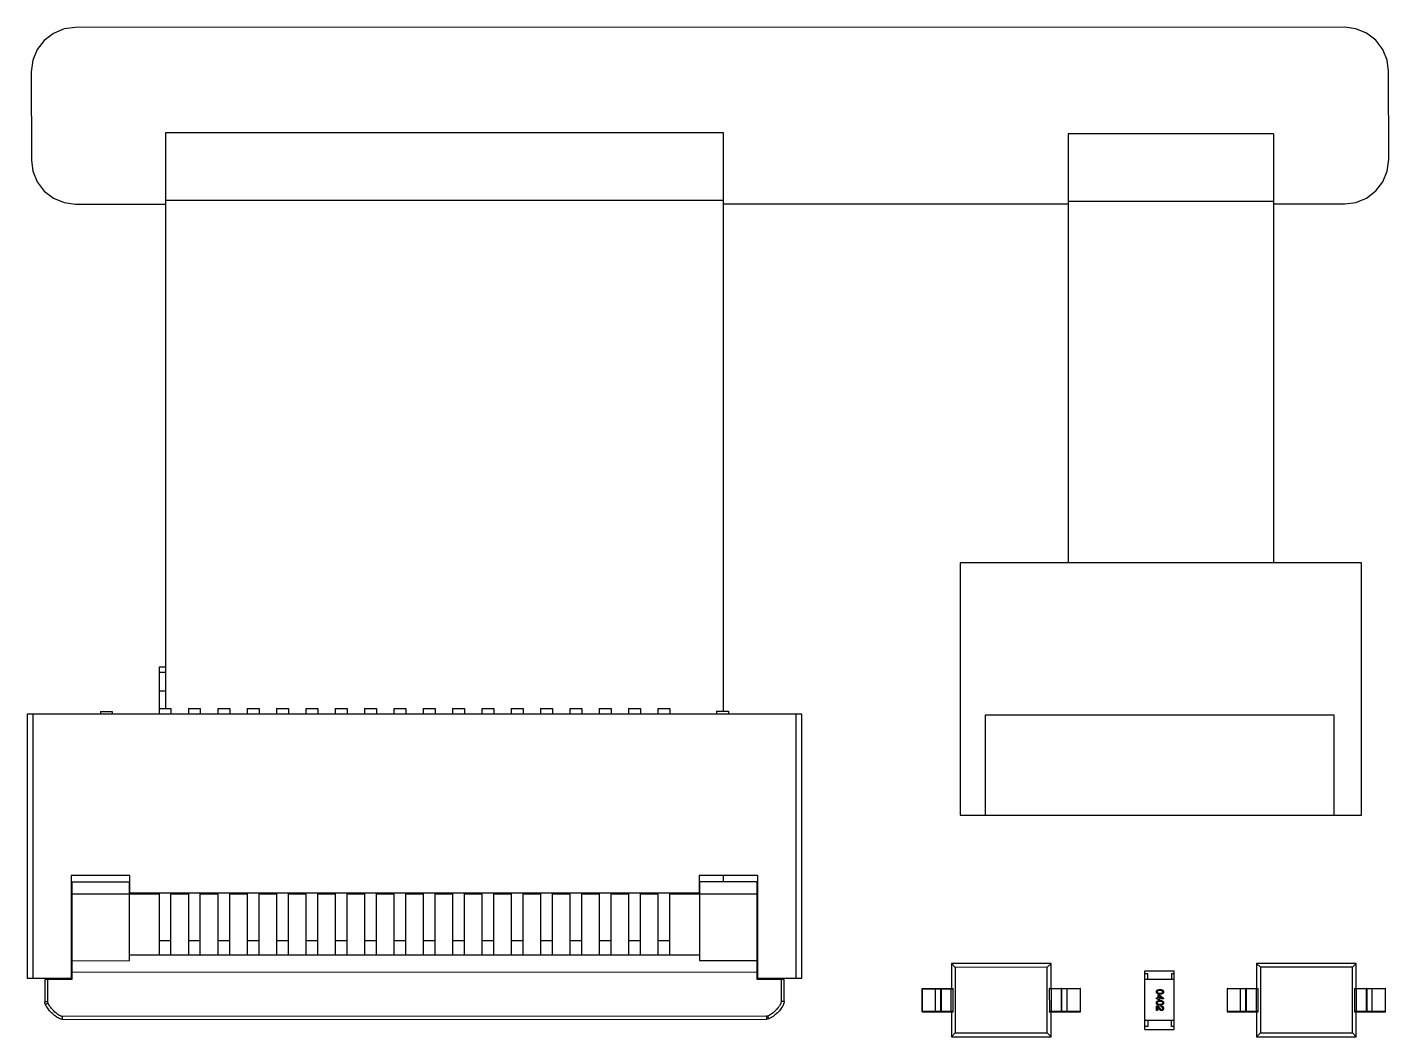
# Model space of a CAD drawing. Header units: millimetres. Extents: x 0 to 297, y 0 to 210.
# Drawn here: x 203.56 to 226.77, y 99.84 to 117.05 of the extents above; entities that cross this region are included whole.
import ezdxf

# ---------------------------------------------------------------- set-up
doc = ezdxf.new("R2010")
doc.units = ezdxf.units.MM
doc.layers.get('0').update_dxf_attribs({"linetype": 'CONTINUOUS'})

msp = doc.modelspace()

# ---------------------------------------------------------------- linework, layer by layer
at = {"color": 7, "linetype": 'Continuous'}
for p, q in [((204.188, 117.025), (204.006, 116.949)), ((204.376, 117.047), (204.188, 117.025)), ((226.009, 117.053), (204.376, 117.047)), ((226.205, 117.028), (226.009, 117.053)), ((226.387, 116.952), (226.205, 117.028)), ((203.849, 116.829), (203.729, 116.672)), ((204.006, 116.949), (203.849, 116.829)), ((226.544, 116.832), (226.387, 116.952)), ((226.664, 116.675), (226.544, 116.832)), ((203.729, 116.672), (203.654, 116.49)), ((226.74, 116.493), (226.664, 116.675)), ((226.762, 116.305), (226.74, 116.493)), ((203.654, 116.49), (203.628, 116.294)), ((203.628, 116.294), (203.632, 114.786)), ((226.766, 114.797), (226.762, 116.305)), ((205.924, 105.442), (205.924, 115.256)), ((205.924, 115.256), (215.424, 115.256)), ((215.424, 115.256), (215.424, 105.393)), ((224.804, 115.235), (221.304, 115.235)), ((221.304, 115.235), (221.304, 107.923)), ((224.804, 115.235), (224.804, 107.923)), ((203.632, 114.786), (203.654, 114.598)), ((226.74, 114.601), (226.766, 114.797)), ((203.654, 114.598), (203.729, 114.416)), ((203.729, 114.416), (203.85, 114.259)), ((226.544, 114.262), (226.665, 114.419)), ((226.665, 114.419), (226.74, 114.601)), ((203.85, 114.259), (204.006, 114.139)), ((226.388, 114.142), (226.544, 114.262)), ((204.006, 114.139), (204.189, 114.063)), ((204.189, 114.063), (204.385, 114.038)), ((204.385, 114.038), (205.924, 114.038)), ((205.924, 114.106), (215.424, 114.106)), ((215.424, 114.041), (221.304, 114.043)), ((224.804, 114.085), (221.304, 114.085)), ((224.804, 114.044), (226.017, 114.044)), ((226.017, 114.044), (226.205, 114.066)), ((226.205, 114.066), (226.388, 114.142)), ((226.3, 107.923), (219.46, 107.922)), ((219.46, 107.922), (219.461, 103.623)), ((226.301, 103.624), (226.3, 107.923)), ((205.924, 106.142), (205.811, 106.142)), ((205.811, 106.142), (205.811, 105.342)), ((205.811, 106.059), (205.924, 106.059)), ((205.811, 105.742), (205.924, 105.742)), ((204.811, 105.391), (204.811, 105.341)), ((204.811, 105.391), (205.011, 105.391)), ((205.011, 105.391), (205.011, 105.341)), ((205.811, 105.442), (206.011, 105.442)), ((206.011, 105.442), (206.011, 105.342)), ((206.311, 105.442), (206.511, 105.442)), ((206.311, 105.442), (206.311, 105.342)), ((206.511, 105.442), (206.511, 105.342)), ((206.811, 105.442), (207.011, 105.442)), ((206.811, 105.442), (206.811, 105.342)), ((207.011, 105.442), (207.011, 105.342)), ((207.311, 105.442), (207.511, 105.442)), ((207.311, 105.442), (207.311, 105.342)), ((207.511, 105.442), (207.511, 105.342)), ((207.811, 105.442), (208.011, 105.442)), ((207.811, 105.442), (207.811, 105.342)), ((208.011, 105.442), (208.011, 105.342)), ((208.311, 105.442), (208.511, 105.442)), ((208.311, 105.442), (208.311, 105.342)), ((208.511, 105.442), (208.511, 105.342)), ((208.811, 105.442), (209.011, 105.442)), ((208.811, 105.442), (208.811, 105.342)), ((209.011, 105.442), (209.011, 105.342)), ((209.311, 105.442), (209.511, 105.442)), ((209.311, 105.442), (209.311, 105.342)), ((209.511, 105.442), (209.511, 105.342)), ((209.811, 105.442), (210.011, 105.442)), ((209.811, 105.442), (209.811, 105.342)), ((210.011, 105.442), (210.011, 105.342)), ((210.311, 105.442), (210.511, 105.442)), ((210.311, 105.442), (210.311, 105.342)), ((210.511, 105.442), (210.511, 105.342)), ((210.811, 105.442), (211.011, 105.442)), ((210.811, 105.442), (210.811, 105.342)), ((211.011, 105.442), (211.011, 105.342)), ((211.311, 105.442), (211.511, 105.442)), ((211.311, 105.442), (211.311, 105.342)), ((211.511, 105.442), (211.511, 105.342)), ((211.811, 105.442), (212.011, 105.442)), ((211.811, 105.442), (211.811, 105.342)), ((212.011, 105.442), (212.011, 105.342)), ((212.311, 105.442), (212.511, 105.442)), ((212.311, 105.442), (212.311, 105.342)), ((212.511, 105.442), (212.511, 105.342)), ((212.811, 105.442), (213.011, 105.443)), ((212.811, 105.442), (212.811, 105.342)), ((213.011, 105.443), (213.011, 105.343)), ((213.311, 105.443), (213.511, 105.443)), ((213.311, 105.443), (213.311, 105.343)), ((213.511, 105.443), (213.511, 105.343)), ((213.811, 105.443), (214.011, 105.443)), ((213.811, 105.443), (213.811, 105.343)), ((214.011, 105.443), (214.011, 105.343)), ((214.311, 105.443), (214.511, 105.443)), ((214.311, 105.443), (214.311, 105.343)), ((214.511, 105.443), (214.511, 105.343)), ((215.311, 105.393), (215.511, 105.393)), ((215.311, 105.393), (215.311, 105.343)), ((215.511, 105.393), (215.511, 105.343)), ((216.761, 105.343), (203.561, 105.341)), ((203.561, 105.341), (203.561, 100.841)), ((203.661, 100.841), (203.661, 105.341)), ((216.661, 105.343), (216.661, 100.843)), ((216.761, 100.843), (216.761, 105.343)), ((225.836, 105.325), (219.886, 105.324)), ((219.886, 105.324), (219.886, 103.622)), ((225.836, 103.623), (225.836, 105.325)), ((219.461, 103.623), (219.886, 103.623)), ((219.886, 103.622), (225.836, 103.623)), ((225.836, 103.624), (226.301, 103.624)), ((205.311, 102.592), (204.311, 102.591)), ((204.311, 102.591), (204.311, 100.841)), ((205.311, 102.292), (205.311, 102.592)), ((216.011, 102.593), (215.011, 102.593)), ((215.011, 102.593), (215.011, 102.293)), ((215.424, 102.593), (215.424, 102.483)), ((216.011, 100.843), (216.011, 102.593)), ((205.301, 102.482), (204.321, 102.481)), ((204.321, 102.481), (204.321, 100.821)), ((205.301, 101.142), (205.301, 102.482)), ((216.001, 102.483), (215.021, 102.483)), ((215.021, 102.483), (215.021, 101.143)), ((216.001, 100.823), (216.001, 102.483)), ((204.321, 102.281), (205.811, 102.282)), ((215.011, 102.293), (205.311, 102.292)), ((205.811, 102.292), (205.811, 101.242)), ((206.011, 101.242), (206.011, 102.292)), ((206.011, 102.282), (206.311, 102.282)), ((206.311, 102.292), (206.311, 101.242)), ((206.511, 101.242), (206.511, 102.292)), ((206.511, 102.282), (206.811, 102.282)), ((206.811, 102.292), (206.811, 101.242)), ((207.011, 101.242), (207.011, 102.292)), ((207.011, 102.282), (207.311, 102.282)), ((207.311, 102.292), (207.311, 101.242)), ((207.511, 101.242), (207.511, 102.292)), ((207.511, 102.282), (207.811, 102.282)), ((207.811, 102.292), (207.811, 101.242)), ((208.011, 101.242), (208.011, 102.292)), ((208.011, 102.282), (208.311, 102.282)), ((208.311, 102.292), (208.311, 101.242)), ((208.511, 101.242), (208.511, 102.292)), ((208.511, 102.282), (208.811, 102.282)), ((208.811, 102.292), (208.811, 101.242)), ((209.011, 101.242), (209.011, 102.292)), ((209.011, 102.282), (209.311, 102.282)), ((209.311, 102.292), (209.311, 101.242)), ((209.511, 101.242), (209.511, 102.292)), ((209.511, 102.282), (209.811, 102.282)), ((209.811, 102.292), (209.811, 101.242)), ((210.011, 101.242), (210.011, 102.292)), ((210.011, 102.282), (210.311, 102.282)), ((210.311, 102.292), (210.311, 101.242)), ((210.511, 101.242), (210.511, 102.292)), ((210.511, 102.282), (210.811, 102.282)), ((210.811, 102.292), (210.811, 101.242)), ((211.011, 101.242), (211.011, 102.292)), ((211.011, 102.282), (211.311, 102.282)), ((211.311, 102.292), (211.311, 101.242)), ((211.511, 101.242), (211.511, 102.292)), ((211.511, 102.282), (211.811, 102.282)), ((211.811, 102.292), (211.811, 101.242)), ((212.011, 101.242), (212.011, 102.292)), ((212.011, 102.282), (212.311, 102.282)), ((212.311, 102.292), (212.311, 101.242)), ((212.511, 101.242), (212.511, 102.292)), ((212.511, 102.282), (212.811, 102.282)), ((212.811, 102.292), (212.811, 101.242)), ((213.011, 101.243), (213.011, 102.293)), ((213.011, 102.283), (213.311, 102.283)), ((213.311, 102.293), (213.311, 101.243)), ((213.511, 101.243), (213.511, 102.293)), ((213.511, 102.283), (213.811, 102.283)), ((213.811, 102.293), (213.811, 101.243)), ((214.011, 101.243), (214.011, 102.293)), ((214.011, 102.283), (214.311, 102.283)), ((214.311, 102.293), (214.311, 101.243)), ((214.511, 101.243), (214.511, 102.293)), ((214.511, 102.283), (216.001, 102.283)), ((205.811, 101.485), (206.011, 101.485)), ((206.311, 101.485), (206.511, 101.485)), ((206.811, 101.485), (207.011, 101.485)), ((207.311, 101.485), (207.511, 101.485)), ((207.811, 101.485), (208.011, 101.485)), ((208.311, 101.485), (208.511, 101.485)), ((208.811, 101.485), (209.011, 101.485)), ((209.311, 101.485), (209.511, 101.485)), ((209.811, 101.485), (210.011, 101.485)), ((210.311, 101.485), (210.511, 101.485)), ((210.811, 101.485), (211.011, 101.485)), ((211.311, 101.485), (211.511, 101.485)), ((211.811, 101.485), (212.011, 101.486)), ((212.311, 101.486), (212.511, 101.486)), ((212.811, 101.486), (213.011, 101.486)), ((213.311, 101.486), (213.511, 101.486)), ((213.811, 101.486), (214.011, 101.486)), ((214.311, 101.486), (214.511, 101.486)), ((204.311, 101.341), (204.321, 101.341)), ((205.301, 101.242), (215.021, 101.243)), ((216.001, 101.343), (216.011, 101.343)), ((204.321, 101.141), (205.301, 101.142)), ((216.001, 100.943), (204.321, 100.941)), ((215.021, 101.143), (216.001, 101.143)), ((221.011, 101.095), (219.311, 101.094)), ((219.311, 101.094), (219.377, 101.028)), ((219.311, 101.094), (219.311, 100.669)), ((220.945, 101.029), (219.377, 101.028)), ((219.377, 101.028), (219.378, 99.911)), ((220.945, 101.029), (221.011, 101.095)), ((220.945, 99.911), (220.945, 101.029)), ((221.011, 100.67), (221.011, 101.095)), ((222.611, 100.97), (223.111, 100.97)), ((222.611, 99.97), (222.611, 100.97)), ((223.111, 99.97), (223.111, 100.97)), ((226.211, 101.095), (224.511, 101.095)), ((224.511, 101.095), (224.577, 101.029)), ((224.511, 101.095), (224.511, 100.67)), ((226.145, 101.029), (224.577, 101.029)), ((224.577, 101.029), (224.578, 99.911)), ((226.145, 101.029), (226.211, 101.095)), ((226.145, 99.911), (226.145, 101.029)), ((226.211, 100.67), (226.211, 101.095)), ((203.561, 100.841), (204.321, 100.841)), ((204.321, 100.821), (203.861, 100.821)), ((203.861, 100.821), (203.861, 100.441)), ((203.911, 100.441), (203.911, 100.821)), ((216.001, 100.843), (216.761, 100.843)), ((216.461, 100.823), (216.001, 100.823)), ((216.411, 100.823), (216.411, 100.443)), ((216.461, 100.443), (216.461, 100.823)), ((222.661, 100.92), (222.611, 100.92)), ((223.111, 100.82), (222.611, 100.82)), ((222.661, 100.82), (222.661, 100.92)), ((223.111, 100.92), (223.061, 100.92)), ((223.061, 100.92), (223.061, 100.82)), ((218.811, 100.664), (219.342, 100.664)), ((218.811, 100.664), (218.811, 100.274)), ((218.816, 100.669), (219.341, 100.669)), ((218.816, 100.269), (218.816, 100.669)), ((219.039, 100.269), (219.039, 100.669)), ((219.127, 100.664), (219.127, 100.274)), ((219.135, 100.664), (219.135, 100.274)), ((219.31, 100.269), (219.31, 100.669)), ((219.342, 100.274), (219.342, 100.664)), ((220.98, 100.665), (221.511, 100.665)), ((220.98, 100.665), (220.981, 100.275)), ((220.981, 100.67), (221.506, 100.67)), ((221.013, 100.67), (221.013, 100.27)), ((221.188, 100.275), (221.188, 100.665)), ((221.196, 100.275), (221.196, 100.665)), ((221.283, 100.27), (221.283, 100.67)), ((221.506, 100.67), (221.506, 100.27)), ((221.511, 100.275), (221.511, 100.665)), ((222.809, 100.507), (222.838, 100.507)), ((222.809, 100.493), (222.809, 100.507)), ((222.838, 100.493), (222.809, 100.493)), ((222.838, 100.559), (222.852, 100.559)), ((222.838, 100.507), (222.838, 100.559)), ((222.838, 100.475), (222.838, 100.493)), ((222.904, 100.508), (222.85, 100.545)), ((222.85, 100.545), (222.85, 100.507)), ((222.85, 100.507), (222.904, 100.507)), ((222.927, 100.493), (222.85, 100.493)), ((222.85, 100.493), (222.85, 100.475)), ((222.852, 100.559), (222.927, 100.505)), ((222.904, 100.507), (222.904, 100.508)), ((222.927, 100.505), (222.927, 100.493)), ((224.011, 100.665), (224.542, 100.665)), ((224.011, 100.665), (224.011, 100.275)), ((224.016, 100.67), (224.541, 100.67)), ((224.016, 100.27), (224.016, 100.67)), ((224.239, 100.27), (224.239, 100.67)), ((224.327, 100.665), (224.327, 100.275)), ((224.335, 100.665), (224.335, 100.275)), ((224.51, 100.27), (224.51, 100.67)), ((224.542, 100.275), (224.542, 100.665)), ((226.18, 100.665), (226.711, 100.665)), ((226.18, 100.665), (226.181, 100.275)), ((226.181, 100.67), (226.706, 100.67)), ((226.213, 100.67), (226.213, 100.27)), ((226.388, 100.275), (226.388, 100.665)), ((226.396, 100.275), (226.396, 100.665)), ((226.483, 100.27), (226.483, 100.67)), ((226.706, 100.67), (226.706, 100.27)), ((226.711, 100.275), (226.711, 100.665)), ((203.911, 100.441), (203.861, 100.441)), ((203.87, 100.402), (203.869, 100.403)), ((203.87, 100.402), (203.916, 100.419)), ((216.461, 100.443), (216.411, 100.443)), ((219.342, 100.274), (218.811, 100.274)), ((218.816, 100.269), (219.341, 100.269)), ((219.311, 100.269), (219.311, 99.844)), ((221.511, 100.275), (220.981, 100.275)), ((220.981, 100.27), (221.506, 100.27)), ((221.011, 99.845), (221.011, 100.27)), ((222.809, 100.291), (222.809, 100.372)), ((222.823, 100.291), (222.809, 100.291)), ((222.823, 100.356), (222.823, 100.291)), ((222.85, 100.475), (222.838, 100.475)), ((222.852, 100.323), (222.845, 100.336)), ((222.856, 100.344), (222.865, 100.329)), ((222.885, 100.354), (222.885, 100.369)), ((224.542, 100.275), (224.011, 100.275)), ((224.016, 100.27), (224.541, 100.27)), ((224.511, 100.27), (224.511, 99.845)), ((226.711, 100.275), (226.181, 100.275)), ((226.181, 100.27), (226.706, 100.27)), ((226.211, 99.845), (226.211, 100.27)), ((216.161, 100.193), (204.161, 100.191)), ((204.161, 100.141), (204.161, 100.191)), ((204.161, 100.141), (216.161, 100.143)), ((216.161, 100.193), (216.161, 100.143)), ((216.201, 100.151), (216.184, 100.198)), ((216.201, 100.151), (216.199, 100.151)), ((223.111, 100.12), (222.611, 100.12)), ((222.661, 100.02), (222.611, 100.02)), ((222.661, 100.12), (222.661, 100.02)), ((223.061, 100.02), (223.061, 100.12)), ((223.111, 100.02), (223.061, 100.02)), ((219.311, 99.844), (219.378, 99.911)), ((219.311, 99.844), (221.011, 99.845)), ((219.378, 99.911), (220.945, 99.911)), ((221.011, 99.845), (220.945, 99.911)), ((222.611, 99.97), (223.111, 99.97)), ((224.511, 99.845), (224.578, 99.911)), ((224.511, 99.845), (226.211, 99.845)), ((224.578, 99.911), (226.145, 99.911)), ((226.211, 99.845), (226.145, 99.911))]:
    msp.add_line(p, q, dxfattribs=at)
for centre, start, end in [((218.816, 100.664), 90.0074, 180.0074), ((221.506, 100.665), 0.0074, 90.0074), ((224.016, 100.665), 90.0074, 180.0074), ((226.706, 100.665), 0.0074, 90.0074), ((218.816, 100.274), 180.0074, 270.0074), ((221.506, 100.275), 270.0074, 0.0074), ((224.016, 100.275), 180.0074, 270.0074), ((226.706, 100.275), 270.0074, 0.0074)]:
    msp.add_arc(centre, 0.005, start, end, dxfattribs=at)
for centre, start_param, end_param in [((219.341, 100.664), -1.570796, 0), ((220.981, 100.665), 0, 1.570796), ((224.541, 100.665), -1.570796, 0), ((226.181, 100.665), 0, 1.570796), ((219.341, 100.274), -3.141593, -1.570796), ((220.981, 100.275), 1.570796, 3.141593), ((224.541, 100.275), -3.141593, -1.570796), ((226.181, 100.275), 1.570796, 3.141593)]:
    msp.add_ellipse(centre, major_axis=(0, 0.005), ratio=0.176327, start_param=start_param, end_param=end_param, dxfattribs=at)
for points, knots in [([(219.127, 100.664), (219.127, 100.666), (219.128, 100.668), (219.131, 100.669), (219.132, 100.669)], [0, 0, 0, 0, 0.499804, 1, 1, 1, 1]), ([(219.14, 100.669), (219.139, 100.669), (219.136, 100.668), (219.135, 100.666), (219.135, 100.664)], [0, 0, 0, 0, 0.499752, 1, 1, 1, 1]), ([(221.188, 100.665), (221.188, 100.666), (221.187, 100.669), (221.184, 100.67), (221.183, 100.67)], [0, 0, 0, 0, 0.499804, 1, 1, 1, 1]), ([(221.191, 100.67), (221.192, 100.67), (221.195, 100.669), (221.196, 100.666), (221.196, 100.665)], [0, 0, 0, 0, 0.499752, 1, 1, 1, 1]), ([(222.807, 100.61), (222.807, 100.611), (222.807, 100.614), (222.808, 100.619), (222.809, 100.623), (222.811, 100.627), (222.813, 100.631), (222.816, 100.634), (222.819, 100.637), (222.822, 100.64), (222.826, 100.642), (222.831, 100.644), (222.835, 100.646), (222.841, 100.647), (222.846, 100.649), (222.853, 100.65), (222.859, 100.65), (222.864, 100.65), (222.866, 100.65)], [0, 0, 0, 0, 0.059135, 0.115606, 0.169241, 0.221578, 0.273261, 0.324749, 0.377329, 0.431642, 0.488541, 0.548597, 0.612232, 0.680174, 0.752504, 0.829777, 0.912307, 1, 1, 1, 1]), ([(222.866, 100.569), (222.864, 100.569), (222.859, 100.569), (222.853, 100.57), (222.846, 100.571), (222.841, 100.572), (222.835, 100.574), (222.831, 100.575), (222.826, 100.577), (222.822, 100.58), (222.819, 100.583), (222.816, 100.586), (222.813, 100.589), (222.811, 100.592), (222.809, 100.596), (222.808, 100.601), (222.807, 100.605), (222.807, 100.608), (222.807, 100.61)], [0, 0, 0, 0, 0.08769, 0.170218, 0.24749, 0.319818, 0.387758, 0.451391, 0.511445, 0.568185, 0.622681, 0.67526, 0.726746, 0.778428, 0.830764, 0.884397, 0.940866, 1, 1, 1, 1]), ([(222.866, 100.634), (222.864, 100.634), (222.861, 100.634), (222.855, 100.634), (222.85, 100.633), (222.846, 100.633), (222.841, 100.632), (222.837, 100.631), (222.834, 100.629), (222.831, 100.628), (222.828, 100.626), (222.826, 100.625), (222.823, 100.623), (222.822, 100.62), (222.82, 100.618), (222.82, 100.615), (222.819, 100.613), (222.819, 100.611), (222.819, 100.61)], [0, 0, 0, 0, 0.096457, 0.187288, 0.27178, 0.350132, 0.423455, 0.491343, 0.554037, 0.612253, 0.666313, 0.717038, 0.764921, 0.811214, 0.856775, 0.902988, 0.950234, 1, 1, 1, 1]), ([(222.819, 100.61), (222.819, 100.609), (222.819, 100.607), (222.82, 100.604), (222.821, 100.601), (222.822, 100.599), (222.824, 100.597), (222.826, 100.595), (222.828, 100.593), (222.831, 100.591), (222.834, 100.59), (222.838, 100.588), (222.842, 100.587), (222.846, 100.586), (222.85, 100.586), (222.855, 100.585), (222.861, 100.585), (222.864, 100.585), (222.866, 100.585)], [0, 0, 0, 0, 0.050879, 0.099377, 0.146973, 0.193618, 0.240619, 0.289461, 0.34047, 0.395283, 0.453059, 0.515633, 0.582666, 0.655287, 0.732971, 0.815933, 0.905166, 1, 1, 1, 1]), ([(222.866, 100.65), (222.869, 100.65), (222.873, 100.65), (222.88, 100.65), (222.887, 100.649), (222.892, 100.647), (222.898, 100.646), (222.903, 100.644), (222.907, 100.642), (222.911, 100.64), (222.915, 100.637), (222.918, 100.634), (222.921, 100.631), (222.923, 100.627), (222.925, 100.623), (222.926, 100.619), (222.927, 100.614), (222.927, 100.611), (222.927, 100.61)], [0, 0, 0, 0, 0.088823, 0.172287, 0.250296, 0.323438, 0.392244, 0.456221, 0.516635, 0.573871, 0.628, 0.680335, 0.731489, 0.782557, 0.834044, 0.886738, 0.942089, 1, 1, 1, 1]), ([(222.913, 100.61), (222.913, 100.611), (222.913, 100.613), (222.913, 100.615), (222.912, 100.618), (222.91, 100.62), (222.909, 100.623), (222.907, 100.625), (222.904, 100.626), (222.901, 100.628), (222.898, 100.629), (222.895, 100.631), (222.891, 100.632), (222.887, 100.633), (222.882, 100.633), (222.877, 100.634), (222.872, 100.634), (222.868, 100.634), (222.866, 100.634)], [0, 0, 0, 0, 0.049764, 0.097007, 0.143217, 0.188577, 0.235116, 0.282997, 0.333719, 0.387776, 0.445989, 0.508679, 0.576563, 0.649481, 0.728235, 0.812722, 0.903548, 1, 1, 1, 1]), ([(222.866, 100.585), (222.868, 100.585), (222.872, 100.585), (222.877, 100.585), (222.882, 100.586), (222.887, 100.586), (222.891, 100.587), (222.895, 100.588), (222.898, 100.59), (222.901, 100.591), (222.904, 100.593), (222.907, 100.595), (222.909, 100.597), (222.91, 100.599), (222.912, 100.601), (222.913, 100.604), (222.913, 100.607), (222.913, 100.609), (222.913, 100.61)], [0, 0, 0, 0, 0.095719, 0.185854, 0.269738, 0.347952, 0.420315, 0.487894, 0.550245, 0.608186, 0.662454, 0.713283, 0.761375, 0.808209, 0.854301, 0.901312, 0.949396, 1, 1, 1, 1]), ([(222.927, 100.61), (222.927, 100.608), (222.927, 100.605), (222.926, 100.601), (222.925, 100.597), (222.923, 100.593), (222.921, 100.589), (222.918, 100.586), (222.915, 100.583), (222.911, 100.58), (222.907, 100.578), (222.903, 100.576), (222.898, 100.574), (222.892, 100.572), (222.886, 100.571), (222.88, 100.57), (222.873, 100.569), (222.869, 100.569), (222.866, 100.569)], [0, 0, 0, 0, 0.057415, 0.112361, 0.16496, 0.216437, 0.267441, 0.318839, 0.371478, 0.426325, 0.483626, 0.544235, 0.608673, 0.677374, 0.750405, 0.828394, 0.911525, 1, 1, 1, 1]), ([(224.327, 100.665), (224.327, 100.666), (224.328, 100.669), (224.331, 100.67), (224.332, 100.67)], [0, 0, 0, 0, 0.499804, 1, 1, 1, 1]), ([(224.34, 100.67), (224.339, 100.67), (224.336, 100.669), (224.335, 100.666), (224.335, 100.665)], [0, 0, 0, 0, 0.499752, 1, 1, 1, 1]), ([(226.388, 100.665), (226.388, 100.667), (226.387, 100.669), (226.384, 100.67), (226.383, 100.67)], [0, 0, 0, 0, 0.499804, 1, 1, 1, 1]), ([(226.391, 100.67), (226.392, 100.67), (226.395, 100.669), (226.396, 100.667), (226.396, 100.665)], [0, 0, 0, 0, 0.499752, 1, 1, 1, 1]), ([(204.161, 100.141), (204.147, 100.141), (204.114, 100.149), (204.042, 100.193), (203.972, 100.253), (203.912, 100.322), (203.882, 100.372), (203.872, 100.395), (203.87, 100.402)], [0, 0, 0, 0, 0.25116, 0.421218, 0.591276, 0.761334, 0.931392, 1, 1, 1, 1]), ([(204.161, 100.191), (204.154, 100.191), (204.144, 100.194), (204.13, 100.2), (204.118, 100.206), (204.102, 100.215), (204.084, 100.226), (204.066, 100.239), (204.044, 100.257), (204.017, 100.281), (203.987, 100.312), (203.96, 100.345), (203.935, 100.38), (203.922, 100.406), (203.916, 100.419)], [0, 0, 0, 0, 0.0624, 0.093665, 0.124969, 0.187458, 0.249965, 0.312471, 0.374979, 0.499971, 0.624968, 0.749978, 0.874955, 1, 1, 1, 1]), ([(216.411, 100.443), (216.411, 100.436), (216.409, 100.425), (216.403, 100.412), (216.397, 100.399), (216.388, 100.384), (216.376, 100.365), (216.364, 100.348), (216.346, 100.325), (216.322, 100.299), (216.291, 100.269), (216.258, 100.241), (216.223, 100.217), (216.197, 100.204), (216.184, 100.198)], [0, 0, 0, 0, 0.0624, 0.093665, 0.124969, 0.187458, 0.249965, 0.312471, 0.374979, 0.499971, 0.624968, 0.749978, 0.874955, 1, 1, 1, 1]), ([(216.461, 100.443), (216.461, 100.429), (216.454, 100.395), (216.41, 100.323), (216.35, 100.253), (216.281, 100.194), (216.231, 100.164), (216.207, 100.154), (216.201, 100.151)], [0, 0, 0, 0, 0.25116, 0.421218, 0.591276, 0.761334, 0.931392, 1, 1, 1, 1]), ([(219.132, 100.269), (219.131, 100.269), (219.128, 100.27), (219.127, 100.273), (219.127, 100.274)], [0, 0, 0, 0, 0.499752, 1, 1, 1, 1]), ([(219.135, 100.274), (219.135, 100.273), (219.136, 100.27), (219.139, 100.269), (219.14, 100.269)], [0, 0, 0, 0, 0.499804, 1, 1, 1, 1]), ([(221.183, 100.27), (221.184, 100.27), (221.187, 100.271), (221.188, 100.273), (221.188, 100.275)], [0, 0, 0, 0, 0.499752, 1, 1, 1, 1]), ([(221.196, 100.275), (221.196, 100.273), (221.195, 100.271), (221.192, 100.27), (221.191, 100.27)], [0, 0, 0, 0, 0.499804, 1, 1, 1, 1]), ([(222.807, 100.423), (222.807, 100.425), (222.807, 100.428), (222.808, 100.432), (222.809, 100.437), (222.811, 100.441), (222.813, 100.444), (222.816, 100.447), (222.819, 100.45), (222.822, 100.453), (222.826, 100.456), (222.831, 100.458), (222.835, 100.459), (222.841, 100.461), (222.846, 100.462), (222.853, 100.463), (222.859, 100.464), (222.864, 100.464), (222.866, 100.464)], [0, 0, 0, 0, 0.059135, 0.115606, 0.169241, 0.221578, 0.273261, 0.324749, 0.377329, 0.431642, 0.488541, 0.548597, 0.612232, 0.680174, 0.752504, 0.829777, 0.912307, 1, 1, 1, 1]), ([(222.866, 100.383), (222.864, 100.383), (222.859, 100.383), (222.853, 100.383), (222.846, 100.384), (222.841, 100.386), (222.835, 100.387), (222.831, 100.389), (222.826, 100.391), (222.822, 100.393), (222.819, 100.396), (222.816, 100.399), (222.813, 100.402), (222.811, 100.406), (222.809, 100.41), (222.808, 100.414), (222.807, 100.419), (222.807, 100.422), (222.807, 100.423)], [0, 0, 0, 0, 0.08769, 0.170218, 0.24749, 0.319818, 0.387758, 0.451391, 0.511445, 0.568185, 0.622681, 0.67526, 0.726746, 0.778428, 0.830764, 0.884397, 0.940866, 1, 1, 1, 1]), ([(222.809, 100.372), (222.81, 100.372), (222.813, 100.372), (222.817, 100.371), (222.82, 100.371), (222.824, 100.37), (222.827, 100.369), (222.831, 100.368), (222.834, 100.366), (222.837, 100.365), (222.84, 100.363), (222.842, 100.361), (222.845, 100.359), (222.847, 100.356), (222.85, 100.354), (222.852, 100.351), (222.854, 100.348), (222.855, 100.346), (222.856, 100.344)], [0, 0, 0, 0, 0.069512, 0.136307, 0.201431, 0.265186, 0.327322, 0.388242, 0.448098, 0.507757, 0.566952, 0.626243, 0.686026, 0.745963, 0.807549, 0.869906, 0.934172, 1, 1, 1, 1]), ([(222.866, 100.447), (222.864, 100.447), (222.861, 100.447), (222.855, 100.447), (222.85, 100.447), (222.846, 100.446), (222.841, 100.445), (222.837, 100.444), (222.834, 100.443), (222.831, 100.442), (222.828, 100.44), (222.826, 100.438), (222.824, 100.436), (222.822, 100.434), (222.82, 100.432), (222.82, 100.429), (222.819, 100.426), (222.819, 100.424), (222.819, 100.423)], [0, 0, 0, 0, 0.096457, 0.187288, 0.27178, 0.350132, 0.423455, 0.491343, 0.554037, 0.612253, 0.666313, 0.717038, 0.764921, 0.811214, 0.856775, 0.902988, 0.950234, 1, 1, 1, 1]), ([(222.819, 100.423), (222.819, 100.422), (222.819, 100.42), (222.82, 100.417), (222.821, 100.415), (222.822, 100.412), (222.824, 100.41), (222.826, 100.408), (222.828, 100.406), (222.831, 100.404), (222.834, 100.403), (222.838, 100.402), (222.842, 100.401), (222.846, 100.4), (222.85, 100.399), (222.855, 100.399), (222.861, 100.398), (222.864, 100.398), (222.866, 100.398)], [0, 0, 0, 0, 0.050879, 0.099377, 0.146973, 0.193618, 0.240619, 0.289461, 0.34047, 0.395283, 0.453059, 0.515633, 0.582666, 0.655287, 0.732971, 0.815933, 0.905166, 1, 1, 1, 1]), ([(222.845, 100.336), (222.844, 100.337), (222.843, 100.34), (222.84, 100.344), (222.838, 100.347), (222.835, 100.35), (222.832, 100.352), (222.829, 100.354), (222.826, 100.355), (222.824, 100.355), (222.823, 100.356)], [0, 0, 0, 0, 0.158292, 0.304606, 0.440272, 0.565336, 0.681745, 0.791834, 0.896966, 1, 1, 1, 1]), ([(222.892, 100.291), (222.891, 100.291), (222.889, 100.291), (222.886, 100.291), (222.883, 100.292), (222.88, 100.293), (222.877, 100.294), (222.875, 100.295), (222.872, 100.297), (222.87, 100.299), (222.867, 100.301), (222.865, 100.303), (222.863, 100.306), (222.86, 100.309), (222.858, 100.312), (222.856, 100.316), (222.854, 100.319), (222.853, 100.322), (222.852, 100.323)], [0, 0, 0, 0, 0.055083, 0.109453, 0.162685, 0.21614, 0.26961, 0.324284, 0.380202, 0.437433, 0.497084, 0.559152, 0.624288, 0.692446, 0.763862, 0.838743, 0.917269, 1, 1, 1, 1]), ([(222.865, 100.329), (222.865, 100.328), (222.866, 100.326), (222.868, 100.323), (222.869, 100.321), (222.871, 100.319), (222.873, 100.317), (222.874, 100.315), (222.876, 100.313), (222.878, 100.312), (222.879, 100.311), (222.881, 100.309), (222.883, 100.309), (222.885, 100.308), (222.887, 100.307), (222.889, 100.307), (222.89, 100.307), (222.892, 100.307), (222.892, 100.307)], [0, 0, 0, 0, 0.084365, 0.165386, 0.24176, 0.314729, 0.38433, 0.449952, 0.513164, 0.5734, 0.630824, 0.68644, 0.740136, 0.792605, 0.844515, 0.896112, 0.947763, 1, 1, 1, 1]), ([(222.866, 100.464), (222.869, 100.464), (222.873, 100.464), (222.88, 100.463), (222.887, 100.462), (222.892, 100.461), (222.898, 100.459), (222.903, 100.458), (222.907, 100.456), (222.912, 100.453), (222.915, 100.451), (222.918, 100.447), (222.921, 100.444), (222.923, 100.441), (222.925, 100.437), (222.926, 100.432), (222.927, 100.428), (222.927, 100.425), (222.927, 100.423)], [0, 0, 0, 0, 0.088823, 0.172287, 0.250296, 0.323438, 0.392244, 0.456221, 0.516635, 0.573871, 0.628, 0.680335, 0.731489, 0.782557, 0.834044, 0.886738, 0.942089, 1, 1, 1, 1]), ([(222.913, 100.423), (222.913, 100.424), (222.913, 100.426), (222.913, 100.429), (222.912, 100.432), (222.91, 100.434), (222.909, 100.436), (222.907, 100.438), (222.904, 100.44), (222.901, 100.442), (222.898, 100.443), (222.895, 100.444), (222.891, 100.445), (222.887, 100.446), (222.882, 100.447), (222.877, 100.447), (222.872, 100.447), (222.868, 100.447), (222.866, 100.447)], [0, 0, 0, 0, 0.049764, 0.097007, 0.143217, 0.188577, 0.235116, 0.282997, 0.333719, 0.387776, 0.445989, 0.508679, 0.576563, 0.649481, 0.728235, 0.812722, 0.903548, 1, 1, 1, 1]), ([(222.866, 100.398), (222.868, 100.398), (222.872, 100.398), (222.877, 100.399), (222.882, 100.399), (222.887, 100.4), (222.891, 100.401), (222.895, 100.402), (222.898, 100.403), (222.902, 100.404), (222.904, 100.406), (222.907, 100.408), (222.909, 100.41), (222.91, 100.412), (222.912, 100.415), (222.913, 100.417), (222.913, 100.42), (222.913, 100.422), (222.913, 100.423)], [0, 0, 0, 0, 0.095719, 0.185854, 0.269738, 0.347952, 0.420315, 0.487894, 0.550245, 0.608186, 0.662454, 0.713283, 0.761375, 0.808209, 0.854301, 0.901312, 0.949396, 1, 1, 1, 1]), ([(222.927, 100.423), (222.927, 100.422), (222.927, 100.419), (222.926, 100.414), (222.925, 100.41), (222.923, 100.406), (222.921, 100.403), (222.918, 100.399), (222.915, 100.396), (222.911, 100.394), (222.907, 100.391), (222.903, 100.389), (222.898, 100.387), (222.892, 100.386), (222.886, 100.385), (222.88, 100.384), (222.873, 100.383), (222.869, 100.383), (222.866, 100.383)], [0, 0, 0, 0, 0.057415, 0.112361, 0.16496, 0.216437, 0.267441, 0.318839, 0.371478, 0.426325, 0.483626, 0.544235, 0.608673, 0.677374, 0.750405, 0.828394, 0.911525, 1, 1, 1, 1]), ([(222.885, 100.369), (222.886, 100.369), (222.889, 100.369), (222.894, 100.369), (222.899, 100.368), (222.903, 100.367), (222.906, 100.365), (222.91, 100.363), (222.913, 100.361), (222.916, 100.359), (222.918, 100.356), (222.921, 100.353), (222.922, 100.35), (222.924, 100.346), (222.925, 100.342), (222.926, 100.338), (222.927, 100.333), (222.927, 100.33), (222.927, 100.329)], [0, 0, 0, 0, 0.074935, 0.145873, 0.212498, 0.27598, 0.33603, 0.394042, 0.450372, 0.505546, 0.560812, 0.616481, 0.673265, 0.732328, 0.7938, 0.858943, 0.92718, 1, 1, 1, 1]), ([(222.913, 100.331), (222.913, 100.332), (222.913, 100.333), (222.913, 100.336), (222.912, 100.338), (222.912, 100.341), (222.911, 100.343), (222.909, 100.345), (222.908, 100.347), (222.906, 100.348), (222.904, 100.349), (222.902, 100.351), (222.9, 100.352), (222.897, 100.353), (222.894, 100.353), (222.891, 100.354), (222.888, 100.354), (222.886, 100.354), (222.885, 100.354)], [0, 0, 0, 0, 0.065945, 0.127767, 0.186553, 0.242898, 0.297728, 0.351599, 0.404854, 0.459191, 0.515338, 0.573322, 0.634405, 0.698538, 0.767039, 0.84022, 0.917406, 1, 1, 1, 1]), ([(222.892, 100.307), (222.893, 100.307), (222.895, 100.307), (222.897, 100.308), (222.899, 100.308), (222.901, 100.309), (222.903, 100.31), (222.905, 100.311), (222.906, 100.312), (222.908, 100.314), (222.909, 100.315), (222.91, 100.317), (222.911, 100.319), (222.912, 100.321), (222.912, 100.323), (222.913, 100.325), (222.913, 100.328), (222.913, 100.33), (222.913, 100.331)], [0, 0, 0, 0, 0.069456, 0.136175, 0.198596, 0.258993, 0.316838, 0.37342, 0.428889, 0.48454, 0.540119, 0.597644, 0.65702, 0.718534, 0.783117, 0.851564, 0.923888, 1, 1, 1, 1]), ([(222.927, 100.329), (222.927, 100.327), (222.927, 100.324), (222.926, 100.32), (222.925, 100.317), (222.924, 100.313), (222.923, 100.31), (222.921, 100.307), (222.919, 100.304), (222.917, 100.302), (222.915, 100.299), (222.912, 100.297), (222.91, 100.296), (222.906, 100.294), (222.903, 100.293), (222.9, 100.292), (222.896, 100.292), (222.893, 100.291), (222.892, 100.291)], [0, 0, 0, 0, 0.074847, 0.14558, 0.212628, 0.276599, 0.337792, 0.396608, 0.453638, 0.509854, 0.565589, 0.621545, 0.678777, 0.737222, 0.798388, 0.862259, 0.929312, 1, 1, 1, 1]), ([(224.332, 100.27), (224.331, 100.27), (224.328, 100.271), (224.327, 100.274), (224.327, 100.275)], [0, 0, 0, 0, 0.499752, 1, 1, 1, 1]), ([(224.335, 100.275), (224.335, 100.274), (224.336, 100.271), (224.339, 100.27), (224.34, 100.27)], [0, 0, 0, 0, 0.499804, 1, 1, 1, 1]), ([(226.383, 100.27), (226.384, 100.27), (226.387, 100.271), (226.388, 100.274), (226.388, 100.275)], [0, 0, 0, 0, 0.499752, 1, 1, 1, 1]), ([(226.396, 100.275), (226.396, 100.274), (226.395, 100.271), (226.392, 100.27), (226.391, 100.27)], [0, 0, 0, 0, 0.499804, 1, 1, 1, 1])]:
    msp.add_open_spline(points, degree=3, knots=knots, dxfattribs=at)
for points in [[(203.869, 100.403), (203.864, 100.419), (203.861, 100.431), (203.861, 100.441)], [(203.916, 100.419), (203.913, 100.426), (203.911, 100.434), (203.911, 100.441)], [(216.184, 100.198), (216.177, 100.195), (216.169, 100.193), (216.161, 100.193)], [(216.199, 100.151), (216.184, 100.145), (216.171, 100.143), (216.161, 100.143)]]:
    msp.add_open_spline(points, degree=3, dxfattribs=at)

doc.saveas('drawing.dxf')
